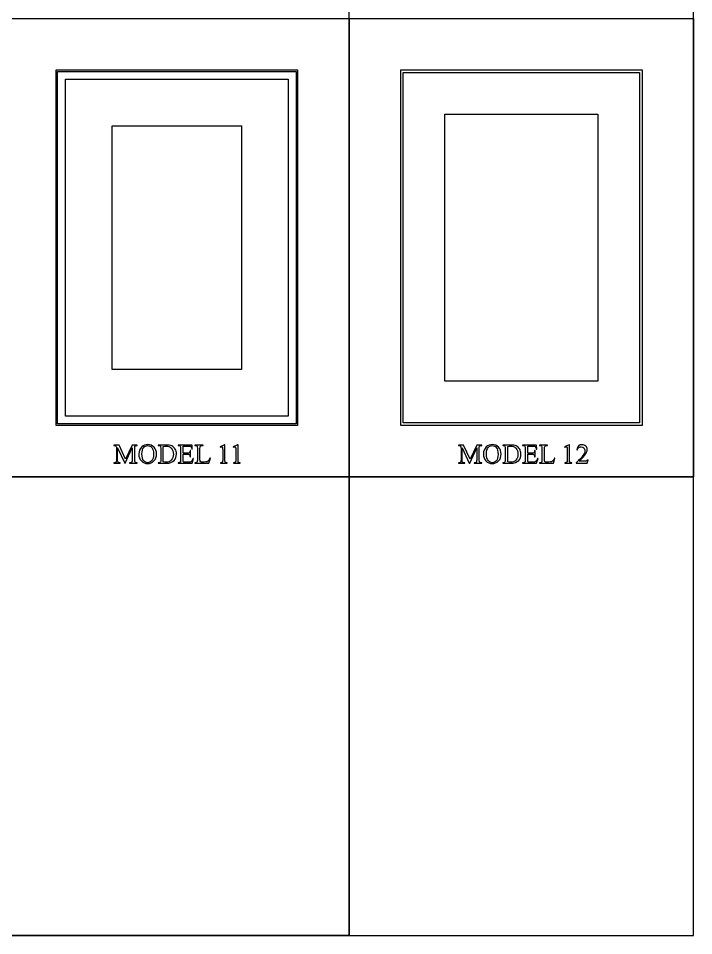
# Model space of a CAD drawing. Header units: millimetres. Extents: x 2553 to 3943, y 1218 to 3318.
# Drawn here: x 3262 to 3943, y 1218 to 2143 of the extents above; entities that cross this region are included whole.
import ezdxf

# ---------------------------------------------------------------- set-up
doc = ezdxf.new("R2010")
doc.units = ezdxf.units.MM
doc.layers.add('Katman 1', color=7, linetype='Continuous')

msp = doc.modelspace()

# ---------------------------------------------------------------- linework, layer by layer
for p, q in [((3595.93, 1218.25), (3595.93, 3068.25)), ((2553.43, 1680.75), (3943.43, 1680.75))]:
    msp.add_line(p, q)
msp.add_lwpolyline([(3943.43, 3068.25, 0.414214), (3693.43, 3318.25), (2803.43, 3318.25, 0.414214), (2553.43, 3068.25), (2553.43, 1218.25), (3943.43, 1218.25)], format="xyb", close=True)
for points in [[(3248.43, 2143.25), (3595.93, 2143.25), (3595.93, 1680.75), (3248.43, 1680.75)], [(3595.93, 2143.25), (3943.43, 2143.25), (3943.43, 1680.75), (3595.93, 1680.75)], [(3647.93, 2091.25), (3891.43, 2091.25), (3891.43, 1732.75), (3647.93, 1732.75)], [(3309.93, 2081.75), (3534.43, 2081.75), (3534.43, 1742.25), (3309.93, 1742.25)], [(3650.43, 2088.75), (3888.93, 2088.75), (3888.93, 1735.25), (3650.43, 1735.25)], [(3692.43, 2046.75), (3846.93, 2046.75), (3846.93, 1777.25), (3692.43, 1777.25)], [(3248.43, 1680.75), (3595.93, 1680.75), (3595.93, 1218.25), (3248.43, 1218.25)]]:
    msp.add_lwpolyline(points, close=True)
at = {"color": 1}
msp.add_lwpolyline([(3300.43, 2091.25), (3543.93, 2091.25), (3543.93, 1732.75), (3300.43, 1732.75)], close=True, dxfattribs=at)
at = {"color": 6}
for points in [[(3301.93, 2089.75), (3542.43, 2089.75), (3542.43, 1734.25), (3301.93, 1734.25)], [(3356.93, 2034.75), (3487.43, 2034.75), (3487.43, 1789.25), (3356.93, 1789.25)]]:
    msp.add_lwpolyline(points, close=True, dxfattribs=at)
at = {"layer": 'Katman 1', "color": 250}
for points, knots in [([(3369.58, 1694.65), (3369.58, 1694.65), (3362.5, 1710.08), (3362.5, 1710.08), (3362.5, 1710.08), (3362.5, 1697.83), (3362.5, 1697.83), (3362.5, 1696.7), (3362.62, 1695.99), (3362.86, 1695.71), (3363.2, 1695.33), (3363.74, 1695.14), (3364.47, 1695.14), (3364.47, 1695.14), (3365.12, 1695.14), (3365.12, 1695.14), (3365.12, 1695.14), (3365.12, 1694.65), (3365.12, 1694.65), (3365.12, 1694.65), (3358.68, 1694.65), (3358.68, 1694.65), (3358.68, 1694.65), (3358.68, 1695.14), (3358.68, 1695.14), (3358.68, 1695.14), (3359.34, 1695.14), (3359.34, 1695.14), (3360.12, 1695.14), (3360.67, 1695.38), (3361.01, 1695.85), (3361.2, 1696.14), (3361.31, 1696.8), (3361.31, 1697.83), (3361.31, 1697.83), (3361.31, 1709.81), (3361.31, 1709.81), (3361.31, 1710.62), (3361.21, 1711.21), (3361.03, 1711.57), (3360.9, 1711.83), (3360.67, 1712.05), (3360.33, 1712.23), (3359.98, 1712.41), (3359.43, 1712.49), (3358.68, 1712.49), (3358.68, 1712.49), (3358.68, 1712.99), (3358.68, 1712.99), (3358.68, 1712.99), (3363.93, 1712.99), (3363.93, 1712.99), (3363.93, 1712.99), (3370.55, 1698.65), (3370.55, 1698.65), (3370.55, 1698.65), (3377.1, 1712.99), (3377.1, 1712.99), (3377.1, 1712.99), (3382.31, 1712.99), (3382.31, 1712.99), (3382.31, 1712.99), (3382.31, 1712.49), (3382.31, 1712.49), (3382.31, 1712.49), (3381.67, 1712.49), (3381.67, 1712.49), (3380.87, 1712.49), (3380.31, 1712.26), (3379.98, 1711.79), (3379.78, 1711.5), (3379.68, 1710.84), (3379.68, 1709.81), (3379.68, 1709.81), (3379.68, 1697.83), (3379.68, 1697.83), (3379.68, 1696.7), (3379.81, 1695.99), (3380.06, 1695.71), (3380.4, 1695.33), (3380.93, 1695.14), (3381.67, 1695.14), (3381.67, 1695.14), (3382.31, 1695.14), (3382.31, 1695.14), (3382.31, 1695.14), (3382.31, 1694.65), (3382.31, 1694.65), (3382.31, 1694.65), (3374.45, 1694.65), (3374.45, 1694.65), (3374.45, 1694.65), (3374.45, 1695.14), (3374.45, 1695.14), (3374.45, 1695.14), (3375.11, 1695.14), (3375.11, 1695.14), (3375.9, 1695.14), (3376.46, 1695.38), (3376.78, 1695.85), (3376.98, 1696.14), (3377.08, 1696.8), (3377.08, 1697.83), (3377.08, 1697.83), (3377.08, 1710.08), (3377.08, 1710.08), (3377.08, 1710.08), (3370.02, 1694.65), (3370.02, 1694.65), (3370.02, 1694.65), (3369.58, 1694.65), (3369.58, 1694.65)], [0, 0, 0, 0, 0.027027, 0.027027, 0.027027, 0.054054, 0.054054, 0.054054, 0.081081, 0.081081, 0.081081, 0.108108, 0.108108, 0.108108, 0.135135, 0.135135, 0.135135, 0.162162, 0.162162, 0.162162, 0.189189, 0.189189, 0.189189, 0.216216, 0.216216, 0.216216, 0.243243, 0.243243, 0.243243, 0.27027, 0.27027, 0.27027, 0.297297, 0.297297, 0.297297, 0.324324, 0.324324, 0.324324, 0.351351, 0.351351, 0.351351, 0.378378, 0.378378, 0.378378, 0.405405, 0.405405, 0.405405, 0.432432, 0.432432, 0.432432, 0.459459, 0.459459, 0.459459, 0.486486, 0.486486, 0.486486, 0.513514, 0.513514, 0.513514, 0.540541, 0.540541, 0.540541, 0.567568, 0.567568, 0.567568, 0.594595, 0.594595, 0.594595, 0.621622, 0.621622, 0.621622, 0.648649, 0.648649, 0.648649, 0.675676, 0.675676, 0.675676, 0.702703, 0.702703, 0.702703, 0.72973, 0.72973, 0.72973, 0.756757, 0.756757, 0.756757, 0.783784, 0.783784, 0.783784, 0.810811, 0.810811, 0.810811, 0.837838, 0.837838, 0.837838, 0.864865, 0.864865, 0.864865, 0.891892, 0.891892, 0.891892, 0.918919, 0.918919, 0.918919, 0.945946, 0.945946, 0.945946, 0.972973, 0.972973, 0.972973, 1, 1, 1, 1]), ([(3392.98, 1713.41), (3395.35, 1713.41), (3397.41, 1712.5), (3399.15, 1710.7), (3400.89, 1708.89), (3401.77, 1706.63), (3401.77, 1703.93), (3401.77, 1701.14), (3400.89, 1698.83), (3399.13, 1696.99), (3397.38, 1695.15), (3395.25, 1694.23), (3392.76, 1694.23), (3390.24, 1694.23), (3388.12, 1695.13), (3386.41, 1696.92), (3384.69, 1698.72), (3383.84, 1701.04), (3383.84, 1703.89), (3383.84, 1706.8), (3384.83, 1709.17), (3386.8, 1711.01), (3388.53, 1712.61), (3390.58, 1713.41), (3392.98, 1713.41)], [0, 0, 0, 0, 0.125, 0.125, 0.125, 0.25, 0.25, 0.25, 0.375, 0.375, 0.375, 0.5, 0.5, 0.5, 0.625, 0.625, 0.625, 0.75, 0.75, 0.75, 0.875, 0.875, 0.875, 1, 1, 1, 1]), ([(3392.72, 1712.44), (3391.08, 1712.44), (3389.77, 1711.83), (3388.78, 1710.61), (3387.55, 1709.1), (3386.93, 1706.88), (3386.93, 1703.95), (3386.93, 1700.96), (3387.57, 1698.65), (3388.85, 1697.04), (3389.83, 1695.81), (3391.12, 1695.2), (3392.73, 1695.2), (3394.45, 1695.2), (3395.87, 1695.87), (3396.99, 1697.21), (3398.11, 1698.56), (3398.67, 1700.68), (3398.67, 1703.57), (3398.67, 1706.71), (3398.05, 1709.06), (3396.82, 1710.6), (3395.83, 1711.83), (3394.47, 1712.44), (3392.72, 1712.44)], [0, 0, 0, 0, 0.125, 0.125, 0.125, 0.25, 0.25, 0.25, 0.375, 0.375, 0.375, 0.5, 0.5, 0.5, 0.625, 0.625, 0.625, 0.75, 0.75, 0.75, 0.875, 0.875, 0.875, 1, 1, 1, 1]), ([(3403.32, 1694.65), (3403.32, 1694.65), (3403.32, 1695.14), (3403.32, 1695.14), (3403.32, 1695.14), (3404.01, 1695.14), (3404.01, 1695.14), (3404.78, 1695.14), (3405.33, 1695.39), (3405.65, 1695.89), (3405.85, 1696.18), (3405.95, 1696.85), (3405.95, 1697.88), (3405.95, 1697.88), (3405.95, 1709.75), (3405.95, 1709.75), (3405.95, 1710.9), (3405.82, 1711.61), (3405.57, 1711.9), (3405.22, 1712.3), (3404.7, 1712.49), (3404.01, 1712.49), (3404.01, 1712.49), (3403.32, 1712.49), (3403.32, 1712.49), (3403.32, 1712.49), (3403.32, 1712.99), (3403.32, 1712.99), (3403.32, 1712.99), (3410.78, 1712.99), (3410.78, 1712.99), (3413.52, 1712.99), (3415.6, 1712.68), (3417.03, 1712.06), (3418.46, 1711.44), (3419.6, 1710.4), (3420.47, 1708.95), (3421.34, 1707.49), (3421.78, 1705.82), (3421.78, 1703.92), (3421.78, 1701.36), (3421, 1699.23), (3419.45, 1697.51), (3417.71, 1695.6), (3415.07, 1694.65), (3411.51, 1694.65), (3411.51, 1694.65), (3403.32, 1694.65), (3403.32, 1694.65)], [0, 0, 0, 0, 0.0625, 0.0625, 0.0625, 0.125, 0.125, 0.125, 0.1875, 0.1875, 0.1875, 0.25, 0.25, 0.25, 0.3125, 0.3125, 0.3125, 0.375, 0.375, 0.375, 0.4375, 0.4375, 0.4375, 0.5, 0.5, 0.5, 0.5625, 0.5625, 0.5625, 0.625, 0.625, 0.625, 0.6875, 0.6875, 0.6875, 0.75, 0.75, 0.75, 0.8125, 0.8125, 0.8125, 0.875, 0.875, 0.875, 0.9375, 0.9375, 0.9375, 1, 1, 1, 1]), ([(3408.55, 1695.99), (3409.69, 1695.74), (3410.65, 1695.61), (3411.42, 1695.61), (3413.51, 1695.61), (3415.24, 1696.35), (3416.62, 1697.82), (3417.99, 1699.29), (3418.68, 1701.28), (3418.68, 1703.79), (3418.68, 1706.32), (3417.99, 1708.32), (3416.62, 1709.78), (3415.24, 1711.24), (3413.47, 1711.97), (3411.31, 1711.97), (3410.51, 1711.97), (3409.58, 1711.84), (3408.55, 1711.58), (3408.55, 1711.58), (3408.55, 1695.99), (3408.55, 1695.99)], [0, 0, 0, 0, 0.142857, 0.142857, 0.142857, 0.285714, 0.285714, 0.285714, 0.428571, 0.428571, 0.428571, 0.571429, 0.571429, 0.571429, 0.714286, 0.714286, 0.714286, 0.857143, 0.857143, 0.857143, 1, 1, 1, 1]), ([(3428.62, 1712), (3428.62, 1712), (3428.62, 1704.75), (3428.62, 1704.75), (3428.62, 1704.75), (3432.66, 1704.75), (3432.66, 1704.75), (3433.7, 1704.75), (3434.4, 1704.9), (3434.75, 1705.22), (3435.22, 1705.63), (3435.48, 1706.36), (3435.53, 1707.4), (3435.53, 1707.4), (3436.03, 1707.4), (3436.03, 1707.4), (3436.03, 1707.4), (3436.03, 1701.01), (3436.03, 1701.01), (3436.03, 1701.01), (3435.53, 1701.01), (3435.53, 1701.01), (3435.41, 1701.9), (3435.28, 1702.48), (3435.16, 1702.73), (3434.99, 1703.05), (3434.73, 1703.3), (3434.36, 1703.48), (3433.99, 1703.66), (3433.42, 1703.75), (3432.66, 1703.75), (3432.66, 1703.75), (3428.62, 1703.75), (3428.62, 1703.75), (3428.62, 1703.75), (3428.62, 1697.7), (3428.62, 1697.7), (3428.62, 1696.89), (3428.65, 1696.39), (3428.72, 1696.22), (3428.8, 1696.04), (3428.92, 1695.9), (3429.1, 1695.8), (3429.28, 1695.69), (3429.63, 1695.64), (3430.13, 1695.64), (3430.13, 1695.64), (3433.23, 1695.64), (3433.23, 1695.64), (3434.27, 1695.64), (3435.02, 1695.72), (3435.49, 1695.86), (3435.95, 1696), (3436.4, 1696.29), (3436.83, 1696.71), (3437.39, 1697.27), (3437.96, 1698.11), (3438.55, 1699.24), (3438.55, 1699.24), (3439.1, 1699.24), (3439.1, 1699.24), (3439.1, 1699.24), (3437.52, 1694.65), (3437.52, 1694.65), (3437.52, 1694.65), (3423.39, 1694.65), (3423.39, 1694.65), (3423.39, 1694.65), (3423.39, 1695.14), (3423.39, 1695.14), (3423.39, 1695.14), (3424.04, 1695.14), (3424.04, 1695.14), (3424.47, 1695.14), (3424.88, 1695.25), (3425.27, 1695.46), (3425.56, 1695.6), (3425.76, 1695.82), (3425.86, 1696.11), (3425.96, 1696.4), (3426.01, 1696.99), (3426.01, 1697.88), (3426.01, 1697.88), (3426.01, 1709.81), (3426.01, 1709.81), (3426.01, 1710.97), (3425.9, 1711.69), (3425.66, 1711.95), (3425.34, 1712.31), (3424.8, 1712.49), (3424.04, 1712.49), (3424.04, 1712.49), (3423.39, 1712.49), (3423.39, 1712.49), (3423.39, 1712.49), (3423.39, 1712.99), (3423.39, 1712.99), (3423.39, 1712.99), (3437.53, 1712.99), (3437.53, 1712.99), (3437.53, 1712.99), (3437.72, 1708.95), (3437.72, 1708.95), (3437.72, 1708.95), (3437.19, 1708.95), (3437.19, 1708.95), (3437.01, 1709.93), (3436.8, 1710.59), (3436.57, 1710.96), (3436.34, 1711.32), (3435.99, 1711.6), (3435.55, 1711.79), (3435.19, 1711.93), (3434.55, 1712), (3433.64, 1712), (3433.64, 1712), (3428.62, 1712), (3428.62, 1712)], [0, 0, 0, 0, 0.025641, 0.025641, 0.025641, 0.051282, 0.051282, 0.051282, 0.076923, 0.076923, 0.076923, 0.102564, 0.102564, 0.102564, 0.128205, 0.128205, 0.128205, 0.153846, 0.153846, 0.153846, 0.179487, 0.179487, 0.179487, 0.205128, 0.205128, 0.205128, 0.230769, 0.230769, 0.230769, 0.25641, 0.25641, 0.25641, 0.282051, 0.282051, 0.282051, 0.307692, 0.307692, 0.307692, 0.333333, 0.333333, 0.333333, 0.358974, 0.358974, 0.358974, 0.384615, 0.384615, 0.384615, 0.410256, 0.410256, 0.410256, 0.435897, 0.435897, 0.435897, 0.461538, 0.461538, 0.461538, 0.487179, 0.487179, 0.487179, 0.512821, 0.512821, 0.512821, 0.538462, 0.538462, 0.538462, 0.564103, 0.564103, 0.564103, 0.589744, 0.589744, 0.589744, 0.615385, 0.615385, 0.615385, 0.641026, 0.641026, 0.641026, 0.666667, 0.666667, 0.666667, 0.692308, 0.692308, 0.692308, 0.717949, 0.717949, 0.717949, 0.74359, 0.74359, 0.74359, 0.769231, 0.769231, 0.769231, 0.794872, 0.794872, 0.794872, 0.820513, 0.820513, 0.820513, 0.846154, 0.846154, 0.846154, 0.871795, 0.871795, 0.871795, 0.897436, 0.897436, 0.897436, 0.923077, 0.923077, 0.923077, 0.948718, 0.948718, 0.948718, 0.974359, 0.974359, 0.974359, 1, 1, 1, 1]), ([(3455.62, 1699.71), (3455.62, 1699.71), (3456.06, 1699.61), (3456.06, 1699.61), (3456.06, 1699.61), (3454.48, 1694.65), (3454.48, 1694.65), (3454.48, 1694.65), (3440.29, 1694.65), (3440.29, 1694.65), (3440.29, 1694.65), (3440.29, 1695.14), (3440.29, 1695.14), (3440.29, 1695.14), (3440.98, 1695.14), (3440.98, 1695.14), (3441.75, 1695.14), (3442.3, 1695.39), (3442.64, 1695.9), (3442.82, 1696.18), (3442.92, 1696.85), (3442.92, 1697.88), (3442.92, 1697.88), (3442.92, 1709.75), (3442.92, 1709.75), (3442.92, 1710.9), (3442.79, 1711.61), (3442.54, 1711.9), (3442.19, 1712.3), (3441.67, 1712.49), (3440.98, 1712.49), (3440.98, 1712.49), (3440.29, 1712.49), (3440.29, 1712.49), (3440.29, 1712.49), (3440.29, 1712.99), (3440.29, 1712.99), (3440.29, 1712.99), (3448.59, 1712.99), (3448.59, 1712.99), (3448.59, 1712.99), (3448.59, 1712.49), (3448.59, 1712.49), (3447.62, 1712.5), (3446.93, 1712.42), (3446.54, 1712.23), (3446.15, 1712.04), (3445.88, 1711.8), (3445.73, 1711.52), (3445.59, 1711.24), (3445.52, 1710.55), (3445.52, 1709.48), (3445.52, 1709.48), (3445.52, 1697.91), (3445.52, 1697.91), (3445.52, 1697.16), (3445.59, 1696.65), (3445.73, 1696.37), (3445.84, 1696.17), (3446.01, 1696.03), (3446.24, 1695.94), (3446.46, 1695.85), (3447.16, 1695.81), (3448.35, 1695.81), (3448.35, 1695.81), (3449.69, 1695.81), (3449.69, 1695.81), (3451.1, 1695.81), (3452.09, 1695.91), (3452.65, 1696.12), (3453.22, 1696.32), (3453.74, 1696.69), (3454.21, 1697.22), (3454.68, 1697.74), (3455.15, 1698.58), (3455.62, 1699.71)], [0, 0, 0, 0, 0.04, 0.04, 0.04, 0.08, 0.08, 0.08, 0.12, 0.12, 0.12, 0.16, 0.16, 0.16, 0.2, 0.2, 0.2, 0.24, 0.24, 0.24, 0.28, 0.28, 0.28, 0.32, 0.32, 0.32, 0.36, 0.36, 0.36, 0.4, 0.4, 0.4, 0.44, 0.44, 0.44, 0.48, 0.48, 0.48, 0.52, 0.52, 0.52, 0.56, 0.56, 0.56, 0.6, 0.6, 0.6, 0.64, 0.64, 0.64, 0.68, 0.68, 0.68, 0.72, 0.72, 0.72, 0.76, 0.76, 0.76, 0.8, 0.8, 0.8, 0.84, 0.84, 0.84, 0.88, 0.88, 0.88, 0.92, 0.92, 0.92, 0.96, 0.96, 0.96, 1, 1, 1, 1]), ([(3465.74, 1711.19), (3465.74, 1711.19), (3470.21, 1713.35), (3470.21, 1713.35), (3470.21, 1713.35), (3470.66, 1713.35), (3470.66, 1713.35), (3470.66, 1713.35), (3470.66, 1697.88), (3470.66, 1697.88), (3470.66, 1696.86), (3470.7, 1696.21), (3470.79, 1695.96), (3470.88, 1695.71), (3471.05, 1695.51), (3471.33, 1695.37), (3471.6, 1695.24), (3472.15, 1695.16), (3472.99, 1695.14), (3472.99, 1695.14), (3472.99, 1694.65), (3472.99, 1694.65), (3472.99, 1694.65), (3466.07, 1694.65), (3466.07, 1694.65), (3466.07, 1694.65), (3466.07, 1695.14), (3466.07, 1695.14), (3466.94, 1695.16), (3467.49, 1695.24), (3467.74, 1695.37), (3468, 1695.5), (3468.17, 1695.67), (3468.27, 1695.9), (3468.37, 1696.12), (3468.42, 1696.78), (3468.42, 1697.88), (3468.42, 1697.88), (3468.42, 1707.79), (3468.42, 1707.79), (3468.42, 1709.12), (3468.37, 1709.98), (3468.29, 1710.36), (3468.22, 1710.65), (3468.11, 1710.86), (3467.94, 1711), (3467.77, 1711.13), (3467.57, 1711.2), (3467.34, 1711.2), (3467, 1711.2), (3466.53, 1711.06), (3465.94, 1710.78), (3465.94, 1710.78), (3465.74, 1711.19), (3465.74, 1711.19)], [0, 0, 0, 0, 0.055556, 0.055556, 0.055556, 0.111111, 0.111111, 0.111111, 0.166667, 0.166667, 0.166667, 0.222222, 0.222222, 0.222222, 0.277778, 0.277778, 0.277778, 0.333333, 0.333333, 0.333333, 0.388889, 0.388889, 0.388889, 0.444444, 0.444444, 0.444444, 0.5, 0.5, 0.5, 0.555556, 0.555556, 0.555556, 0.611111, 0.611111, 0.611111, 0.666667, 0.666667, 0.666667, 0.722222, 0.722222, 0.722222, 0.777778, 0.777778, 0.777778, 0.833333, 0.833333, 0.833333, 0.888889, 0.888889, 0.888889, 0.944444, 0.944444, 0.944444, 1, 1, 1, 1]), ([(3478.94, 1711.19), (3478.94, 1711.19), (3483.42, 1713.35), (3483.42, 1713.35), (3483.42, 1713.35), (3483.87, 1713.35), (3483.87, 1713.35), (3483.87, 1713.35), (3483.87, 1697.88), (3483.87, 1697.88), (3483.87, 1696.86), (3483.91, 1696.21), (3484, 1695.96), (3484.08, 1695.71), (3484.26, 1695.51), (3484.53, 1695.37), (3484.8, 1695.24), (3485.36, 1695.16), (3486.19, 1695.14), (3486.19, 1695.14), (3486.19, 1694.65), (3486.19, 1694.65), (3486.19, 1694.65), (3479.27, 1694.65), (3479.27, 1694.65), (3479.27, 1694.65), (3479.27, 1695.14), (3479.27, 1695.14), (3480.14, 1695.16), (3480.7, 1695.24), (3480.95, 1695.37), (3481.2, 1695.5), (3481.38, 1695.67), (3481.48, 1695.9), (3481.57, 1696.12), (3481.62, 1696.78), (3481.62, 1697.88), (3481.62, 1697.88), (3481.62, 1707.79), (3481.62, 1707.79), (3481.62, 1709.12), (3481.58, 1709.98), (3481.49, 1710.36), (3481.43, 1710.65), (3481.31, 1710.86), (3481.15, 1711), (3480.97, 1711.13), (3480.78, 1711.2), (3480.54, 1711.2), (3480.2, 1711.2), (3479.74, 1711.06), (3479.14, 1710.78), (3479.14, 1710.78), (3478.94, 1711.19), (3478.94, 1711.19)], [0, 0, 0, 0, 0.055556, 0.055556, 0.055556, 0.111111, 0.111111, 0.111111, 0.166667, 0.166667, 0.166667, 0.222222, 0.222222, 0.222222, 0.277778, 0.277778, 0.277778, 0.333333, 0.333333, 0.333333, 0.388889, 0.388889, 0.388889, 0.444444, 0.444444, 0.444444, 0.5, 0.5, 0.5, 0.555556, 0.555556, 0.555556, 0.611111, 0.611111, 0.611111, 0.666667, 0.666667, 0.666667, 0.722222, 0.722222, 0.722222, 0.777778, 0.777778, 0.777778, 0.833333, 0.833333, 0.833333, 0.888889, 0.888889, 0.888889, 0.944444, 0.944444, 0.944444, 1, 1, 1, 1]), ([(3717.08, 1694.65), (3717.08, 1694.65), (3710, 1710.08), (3710, 1710.08), (3710, 1710.08), (3710, 1697.83), (3710, 1697.83), (3710, 1696.7), (3710.12, 1695.99), (3710.36, 1695.71), (3710.7, 1695.33), (3711.24, 1695.14), (3711.97, 1695.14), (3711.97, 1695.14), (3712.62, 1695.14), (3712.62, 1695.14), (3712.62, 1695.14), (3712.62, 1694.65), (3712.62, 1694.65), (3712.62, 1694.65), (3706.18, 1694.65), (3706.18, 1694.65), (3706.18, 1694.65), (3706.18, 1695.14), (3706.18, 1695.14), (3706.18, 1695.14), (3706.84, 1695.14), (3706.84, 1695.14), (3707.62, 1695.14), (3708.17, 1695.38), (3708.51, 1695.85), (3708.7, 1696.14), (3708.81, 1696.8), (3708.81, 1697.83), (3708.81, 1697.83), (3708.81, 1709.81), (3708.81, 1709.81), (3708.81, 1710.62), (3708.71, 1711.21), (3708.53, 1711.57), (3708.4, 1711.83), (3708.17, 1712.05), (3707.83, 1712.23), (3707.48, 1712.41), (3706.93, 1712.49), (3706.18, 1712.49), (3706.18, 1712.49), (3706.18, 1712.99), (3706.18, 1712.99), (3706.18, 1712.99), (3711.43, 1712.99), (3711.43, 1712.99), (3711.43, 1712.99), (3718.05, 1698.65), (3718.05, 1698.65), (3718.05, 1698.65), (3724.6, 1712.99), (3724.6, 1712.99), (3724.6, 1712.99), (3729.81, 1712.99), (3729.81, 1712.99), (3729.81, 1712.99), (3729.81, 1712.49), (3729.81, 1712.49), (3729.81, 1712.49), (3729.17, 1712.49), (3729.17, 1712.49), (3728.37, 1712.49), (3727.81, 1712.26), (3727.48, 1711.79), (3727.28, 1711.5), (3727.18, 1710.84), (3727.18, 1709.81), (3727.18, 1709.81), (3727.18, 1697.83), (3727.18, 1697.83), (3727.18, 1696.7), (3727.31, 1695.99), (3727.56, 1695.71), (3727.9, 1695.33), (3728.43, 1695.14), (3729.17, 1695.14), (3729.17, 1695.14), (3729.81, 1695.14), (3729.81, 1695.14), (3729.81, 1695.14), (3729.81, 1694.65), (3729.81, 1694.65), (3729.81, 1694.65), (3721.95, 1694.65), (3721.95, 1694.65), (3721.95, 1694.65), (3721.95, 1695.14), (3721.95, 1695.14), (3721.95, 1695.14), (3722.61, 1695.14), (3722.61, 1695.14), (3723.4, 1695.14), (3723.96, 1695.38), (3724.28, 1695.85), (3724.48, 1696.14), (3724.58, 1696.8), (3724.58, 1697.83), (3724.58, 1697.83), (3724.58, 1710.08), (3724.58, 1710.08), (3724.58, 1710.08), (3717.52, 1694.65), (3717.52, 1694.65), (3717.52, 1694.65), (3717.08, 1694.65), (3717.08, 1694.65)], [0, 0, 0, 0, 0.027027, 0.027027, 0.027027, 0.054054, 0.054054, 0.054054, 0.081081, 0.081081, 0.081081, 0.108108, 0.108108, 0.108108, 0.135135, 0.135135, 0.135135, 0.162162, 0.162162, 0.162162, 0.189189, 0.189189, 0.189189, 0.216216, 0.216216, 0.216216, 0.243243, 0.243243, 0.243243, 0.27027, 0.27027, 0.27027, 0.297297, 0.297297, 0.297297, 0.324324, 0.324324, 0.324324, 0.351351, 0.351351, 0.351351, 0.378378, 0.378378, 0.378378, 0.405405, 0.405405, 0.405405, 0.432432, 0.432432, 0.432432, 0.459459, 0.459459, 0.459459, 0.486486, 0.486486, 0.486486, 0.513514, 0.513514, 0.513514, 0.540541, 0.540541, 0.540541, 0.567568, 0.567568, 0.567568, 0.594595, 0.594595, 0.594595, 0.621622, 0.621622, 0.621622, 0.648649, 0.648649, 0.648649, 0.675676, 0.675676, 0.675676, 0.702703, 0.702703, 0.702703, 0.72973, 0.72973, 0.72973, 0.756757, 0.756757, 0.756757, 0.783784, 0.783784, 0.783784, 0.810811, 0.810811, 0.810811, 0.837838, 0.837838, 0.837838, 0.864865, 0.864865, 0.864865, 0.891892, 0.891892, 0.891892, 0.918919, 0.918919, 0.918919, 0.945946, 0.945946, 0.945946, 0.972973, 0.972973, 0.972973, 1, 1, 1, 1]), ([(3740.48, 1713.41), (3742.85, 1713.41), (3744.91, 1712.5), (3746.65, 1710.7), (3748.39, 1708.89), (3749.27, 1706.63), (3749.27, 1703.93), (3749.27, 1701.14), (3748.39, 1698.83), (3746.63, 1696.99), (3744.88, 1695.15), (3742.75, 1694.23), (3740.26, 1694.23), (3737.74, 1694.23), (3735.62, 1695.13), (3733.91, 1696.92), (3732.19, 1698.72), (3731.34, 1701.04), (3731.34, 1703.89), (3731.34, 1706.8), (3732.33, 1709.17), (3734.3, 1711.01), (3736.03, 1712.61), (3738.08, 1713.41), (3740.48, 1713.41)], [0, 0, 0, 0, 0.125, 0.125, 0.125, 0.25, 0.25, 0.25, 0.375, 0.375, 0.375, 0.5, 0.5, 0.5, 0.625, 0.625, 0.625, 0.75, 0.75, 0.75, 0.875, 0.875, 0.875, 1, 1, 1, 1]), ([(3740.22, 1712.44), (3738.58, 1712.44), (3737.27, 1711.83), (3736.28, 1710.61), (3735.05, 1709.1), (3734.43, 1706.88), (3734.43, 1703.95), (3734.43, 1700.96), (3735.07, 1698.65), (3736.35, 1697.04), (3737.33, 1695.81), (3738.62, 1695.2), (3740.23, 1695.2), (3741.95, 1695.2), (3743.37, 1695.87), (3744.49, 1697.21), (3745.61, 1698.56), (3746.17, 1700.68), (3746.17, 1703.57), (3746.17, 1706.71), (3745.55, 1709.06), (3744.32, 1710.6), (3743.33, 1711.83), (3741.97, 1712.44), (3740.22, 1712.44)], [0, 0, 0, 0, 0.125, 0.125, 0.125, 0.25, 0.25, 0.25, 0.375, 0.375, 0.375, 0.5, 0.5, 0.5, 0.625, 0.625, 0.625, 0.75, 0.75, 0.75, 0.875, 0.875, 0.875, 1, 1, 1, 1]), ([(3750.82, 1694.65), (3750.82, 1694.65), (3750.82, 1695.14), (3750.82, 1695.14), (3750.82, 1695.14), (3751.51, 1695.14), (3751.51, 1695.14), (3752.28, 1695.14), (3752.83, 1695.39), (3753.15, 1695.89), (3753.35, 1696.18), (3753.45, 1696.85), (3753.45, 1697.88), (3753.45, 1697.88), (3753.45, 1709.75), (3753.45, 1709.75), (3753.45, 1710.9), (3753.32, 1711.61), (3753.07, 1711.9), (3752.72, 1712.3), (3752.2, 1712.49), (3751.51, 1712.49), (3751.51, 1712.49), (3750.82, 1712.49), (3750.82, 1712.49), (3750.82, 1712.49), (3750.82, 1712.99), (3750.82, 1712.99), (3750.82, 1712.99), (3758.28, 1712.99), (3758.28, 1712.99), (3761.02, 1712.99), (3763.1, 1712.68), (3764.53, 1712.06), (3765.96, 1711.44), (3767.1, 1710.4), (3767.97, 1708.95), (3768.84, 1707.49), (3769.28, 1705.82), (3769.28, 1703.92), (3769.28, 1701.36), (3768.5, 1699.23), (3766.95, 1697.51), (3765.21, 1695.6), (3762.57, 1694.65), (3759.01, 1694.65), (3759.01, 1694.65), (3750.82, 1694.65), (3750.82, 1694.65)], [0, 0, 0, 0, 0.0625, 0.0625, 0.0625, 0.125, 0.125, 0.125, 0.1875, 0.1875, 0.1875, 0.25, 0.25, 0.25, 0.3125, 0.3125, 0.3125, 0.375, 0.375, 0.375, 0.4375, 0.4375, 0.4375, 0.5, 0.5, 0.5, 0.5625, 0.5625, 0.5625, 0.625, 0.625, 0.625, 0.6875, 0.6875, 0.6875, 0.75, 0.75, 0.75, 0.8125, 0.8125, 0.8125, 0.875, 0.875, 0.875, 0.9375, 0.9375, 0.9375, 1, 1, 1, 1]), ([(3756.05, 1695.99), (3757.19, 1695.74), (3758.15, 1695.61), (3758.92, 1695.61), (3761.01, 1695.61), (3762.74, 1696.35), (3764.12, 1697.82), (3765.49, 1699.29), (3766.18, 1701.28), (3766.18, 1703.79), (3766.18, 1706.32), (3765.49, 1708.32), (3764.12, 1709.78), (3762.74, 1711.24), (3760.97, 1711.97), (3758.81, 1711.97), (3758.01, 1711.97), (3757.08, 1711.84), (3756.05, 1711.58), (3756.05, 1711.58), (3756.05, 1695.99), (3756.05, 1695.99)], [0, 0, 0, 0, 0.142857, 0.142857, 0.142857, 0.285714, 0.285714, 0.285714, 0.428571, 0.428571, 0.428571, 0.571429, 0.571429, 0.571429, 0.714286, 0.714286, 0.714286, 0.857143, 0.857143, 0.857143, 1, 1, 1, 1]), ([(3776.12, 1712), (3776.12, 1712), (3776.12, 1704.75), (3776.12, 1704.75), (3776.12, 1704.75), (3780.16, 1704.75), (3780.16, 1704.75), (3781.2, 1704.75), (3781.9, 1704.9), (3782.25, 1705.22), (3782.72, 1705.63), (3782.98, 1706.36), (3783.03, 1707.4), (3783.03, 1707.4), (3783.53, 1707.4), (3783.53, 1707.4), (3783.53, 1707.4), (3783.53, 1701.01), (3783.53, 1701.01), (3783.53, 1701.01), (3783.03, 1701.01), (3783.03, 1701.01), (3782.91, 1701.9), (3782.78, 1702.48), (3782.66, 1702.73), (3782.49, 1703.05), (3782.23, 1703.3), (3781.86, 1703.48), (3781.49, 1703.66), (3780.92, 1703.75), (3780.16, 1703.75), (3780.16, 1703.75), (3776.12, 1703.75), (3776.12, 1703.75), (3776.12, 1703.75), (3776.12, 1697.7), (3776.12, 1697.7), (3776.12, 1696.89), (3776.15, 1696.39), (3776.22, 1696.22), (3776.3, 1696.04), (3776.42, 1695.9), (3776.6, 1695.8), (3776.78, 1695.69), (3777.13, 1695.64), (3777.63, 1695.64), (3777.63, 1695.64), (3780.73, 1695.64), (3780.73, 1695.64), (3781.77, 1695.64), (3782.52, 1695.72), (3782.99, 1695.86), (3783.45, 1696), (3783.9, 1696.29), (3784.33, 1696.71), (3784.89, 1697.27), (3785.46, 1698.11), (3786.05, 1699.24), (3786.05, 1699.24), (3786.6, 1699.24), (3786.6, 1699.24), (3786.6, 1699.24), (3785.02, 1694.65), (3785.02, 1694.65), (3785.02, 1694.65), (3770.89, 1694.65), (3770.89, 1694.65), (3770.89, 1694.65), (3770.89, 1695.14), (3770.89, 1695.14), (3770.89, 1695.14), (3771.54, 1695.14), (3771.54, 1695.14), (3771.97, 1695.14), (3772.38, 1695.25), (3772.77, 1695.46), (3773.06, 1695.6), (3773.26, 1695.82), (3773.36, 1696.11), (3773.46, 1696.4), (3773.51, 1696.99), (3773.51, 1697.88), (3773.51, 1697.88), (3773.51, 1709.81), (3773.51, 1709.81), (3773.51, 1710.97), (3773.4, 1711.69), (3773.16, 1711.95), (3772.84, 1712.31), (3772.3, 1712.49), (3771.54, 1712.49), (3771.54, 1712.49), (3770.89, 1712.49), (3770.89, 1712.49), (3770.89, 1712.49), (3770.89, 1712.99), (3770.89, 1712.99), (3770.89, 1712.99), (3785.03, 1712.99), (3785.03, 1712.99), (3785.03, 1712.99), (3785.22, 1708.95), (3785.22, 1708.95), (3785.22, 1708.95), (3784.69, 1708.95), (3784.69, 1708.95), (3784.51, 1709.93), (3784.3, 1710.59), (3784.07, 1710.96), (3783.84, 1711.32), (3783.49, 1711.6), (3783.05, 1711.79), (3782.69, 1711.93), (3782.05, 1712), (3781.14, 1712), (3781.14, 1712), (3776.12, 1712), (3776.12, 1712)], [0, 0, 0, 0, 0.025641, 0.025641, 0.025641, 0.051282, 0.051282, 0.051282, 0.076923, 0.076923, 0.076923, 0.102564, 0.102564, 0.102564, 0.128205, 0.128205, 0.128205, 0.153846, 0.153846, 0.153846, 0.179487, 0.179487, 0.179487, 0.205128, 0.205128, 0.205128, 0.230769, 0.230769, 0.230769, 0.25641, 0.25641, 0.25641, 0.282051, 0.282051, 0.282051, 0.307692, 0.307692, 0.307692, 0.333333, 0.333333, 0.333333, 0.358974, 0.358974, 0.358974, 0.384615, 0.384615, 0.384615, 0.410256, 0.410256, 0.410256, 0.435897, 0.435897, 0.435897, 0.461538, 0.461538, 0.461538, 0.487179, 0.487179, 0.487179, 0.512821, 0.512821, 0.512821, 0.538462, 0.538462, 0.538462, 0.564103, 0.564103, 0.564103, 0.589744, 0.589744, 0.589744, 0.615385, 0.615385, 0.615385, 0.641026, 0.641026, 0.641026, 0.666667, 0.666667, 0.666667, 0.692308, 0.692308, 0.692308, 0.717949, 0.717949, 0.717949, 0.74359, 0.74359, 0.74359, 0.769231, 0.769231, 0.769231, 0.794872, 0.794872, 0.794872, 0.820513, 0.820513, 0.820513, 0.846154, 0.846154, 0.846154, 0.871795, 0.871795, 0.871795, 0.897436, 0.897436, 0.897436, 0.923077, 0.923077, 0.923077, 0.948718, 0.948718, 0.948718, 0.974359, 0.974359, 0.974359, 1, 1, 1, 1]), ([(3803.12, 1699.71), (3803.12, 1699.71), (3803.56, 1699.61), (3803.56, 1699.61), (3803.56, 1699.61), (3801.98, 1694.65), (3801.98, 1694.65), (3801.98, 1694.65), (3787.79, 1694.65), (3787.79, 1694.65), (3787.79, 1694.65), (3787.79, 1695.14), (3787.79, 1695.14), (3787.79, 1695.14), (3788.48, 1695.14), (3788.48, 1695.14), (3789.25, 1695.14), (3789.8, 1695.39), (3790.14, 1695.9), (3790.32, 1696.18), (3790.42, 1696.85), (3790.42, 1697.88), (3790.42, 1697.88), (3790.42, 1709.75), (3790.42, 1709.75), (3790.42, 1710.9), (3790.29, 1711.61), (3790.04, 1711.9), (3789.69, 1712.3), (3789.17, 1712.49), (3788.48, 1712.49), (3788.48, 1712.49), (3787.79, 1712.49), (3787.79, 1712.49), (3787.79, 1712.49), (3787.79, 1712.99), (3787.79, 1712.99), (3787.79, 1712.99), (3796.09, 1712.99), (3796.09, 1712.99), (3796.09, 1712.99), (3796.09, 1712.49), (3796.09, 1712.49), (3795.12, 1712.5), (3794.43, 1712.42), (3794.04, 1712.23), (3793.65, 1712.04), (3793.38, 1711.8), (3793.23, 1711.52), (3793.09, 1711.24), (3793.02, 1710.55), (3793.02, 1709.48), (3793.02, 1709.48), (3793.02, 1697.91), (3793.02, 1697.91), (3793.02, 1697.16), (3793.09, 1696.65), (3793.23, 1696.37), (3793.34, 1696.17), (3793.51, 1696.03), (3793.74, 1695.94), (3793.96, 1695.85), (3794.66, 1695.81), (3795.85, 1695.81), (3795.85, 1695.81), (3797.19, 1695.81), (3797.19, 1695.81), (3798.6, 1695.81), (3799.59, 1695.91), (3800.15, 1696.12), (3800.72, 1696.32), (3801.24, 1696.69), (3801.71, 1697.22), (3802.18, 1697.74), (3802.65, 1698.58), (3803.12, 1699.71)], [0, 0, 0, 0, 0.04, 0.04, 0.04, 0.08, 0.08, 0.08, 0.12, 0.12, 0.12, 0.16, 0.16, 0.16, 0.2, 0.2, 0.2, 0.24, 0.24, 0.24, 0.28, 0.28, 0.28, 0.32, 0.32, 0.32, 0.36, 0.36, 0.36, 0.4, 0.4, 0.4, 0.44, 0.44, 0.44, 0.48, 0.48, 0.48, 0.52, 0.52, 0.52, 0.56, 0.56, 0.56, 0.6, 0.6, 0.6, 0.64, 0.64, 0.64, 0.68, 0.68, 0.68, 0.72, 0.72, 0.72, 0.76, 0.76, 0.76, 0.8, 0.8, 0.8, 0.84, 0.84, 0.84, 0.88, 0.88, 0.88, 0.92, 0.92, 0.92, 0.96, 0.96, 0.96, 1, 1, 1, 1]), ([(3813.24, 1711.19), (3813.24, 1711.19), (3817.71, 1713.35), (3817.71, 1713.35), (3817.71, 1713.35), (3818.16, 1713.35), (3818.16, 1713.35), (3818.16, 1713.35), (3818.16, 1697.88), (3818.16, 1697.88), (3818.16, 1696.86), (3818.2, 1696.21), (3818.29, 1695.96), (3818.38, 1695.71), (3818.55, 1695.51), (3818.83, 1695.37), (3819.1, 1695.24), (3819.65, 1695.16), (3820.49, 1695.14), (3820.49, 1695.14), (3820.49, 1694.65), (3820.49, 1694.65), (3820.49, 1694.65), (3813.57, 1694.65), (3813.57, 1694.65), (3813.57, 1694.65), (3813.57, 1695.14), (3813.57, 1695.14), (3814.44, 1695.16), (3814.99, 1695.24), (3815.24, 1695.37), (3815.5, 1695.5), (3815.67, 1695.67), (3815.77, 1695.9), (3815.87, 1696.12), (3815.92, 1696.78), (3815.92, 1697.88), (3815.92, 1697.88), (3815.92, 1707.79), (3815.92, 1707.79), (3815.92, 1709.12), (3815.87, 1709.98), (3815.79, 1710.36), (3815.72, 1710.65), (3815.61, 1710.86), (3815.44, 1711), (3815.27, 1711.13), (3815.07, 1711.2), (3814.84, 1711.2), (3814.5, 1711.2), (3814.03, 1711.06), (3813.44, 1710.78), (3813.44, 1710.78), (3813.24, 1711.19), (3813.24, 1711.19)], [0, 0, 0, 0, 0.055556, 0.055556, 0.055556, 0.111111, 0.111111, 0.111111, 0.166667, 0.166667, 0.166667, 0.222222, 0.222222, 0.222222, 0.277778, 0.277778, 0.277778, 0.333333, 0.333333, 0.333333, 0.388889, 0.388889, 0.388889, 0.444444, 0.444444, 0.444444, 0.5, 0.5, 0.5, 0.555556, 0.555556, 0.555556, 0.611111, 0.611111, 0.611111, 0.666667, 0.666667, 0.666667, 0.722222, 0.722222, 0.722222, 0.777778, 0.777778, 0.777778, 0.833333, 0.833333, 0.833333, 0.888889, 0.888889, 0.888889, 0.944444, 0.944444, 0.944444, 1, 1, 1, 1]), ([(3837.18, 1698.21), (3837.18, 1698.21), (3835.9, 1694.65), (3835.9, 1694.65), (3835.9, 1694.65), (3825.09, 1694.65), (3825.09, 1694.65), (3825.09, 1694.65), (3825.09, 1695.15), (3825.09, 1695.15), (3828.27, 1698.05), (3830.51, 1700.42), (3831.81, 1702.26), (3833.1, 1704.09), (3833.75, 1705.77), (3833.75, 1707.29), (3833.75, 1708.45), (3833.4, 1709.41), (3832.68, 1710.16), (3831.97, 1710.9), (3831.12, 1711.28), (3830.13, 1711.28), (3829.23, 1711.28), (3828.42, 1711.02), (3827.71, 1710.5), (3826.99, 1709.98), (3826.46, 1709.21), (3826.11, 1708.2), (3826.11, 1708.2), (3825.62, 1708.2), (3825.62, 1708.2), (3825.84, 1709.86), (3826.42, 1711.13), (3827.35, 1712.02), (3828.29, 1712.91), (3829.45, 1713.35), (3830.86, 1713.35), (3832.34, 1713.35), (3833.59, 1712.87), (3834.58, 1711.92), (3835.58, 1710.96), (3836.08, 1709.84), (3836.08, 1708.54), (3836.08, 1707.61), (3835.86, 1706.68), (3835.43, 1705.75), (3834.76, 1704.29), (3833.68, 1702.75), (3832.18, 1701.12), (3829.94, 1698.67), (3828.55, 1697.21), (3828.02, 1696.72), (3828.02, 1696.72), (3832.76, 1696.72), (3832.76, 1696.72), (3833.72, 1696.72), (3834.4, 1696.76), (3834.79, 1696.83), (3835.18, 1696.9), (3835.53, 1697.05), (3835.84, 1697.27), (3836.15, 1697.49), (3836.43, 1697.8), (3836.66, 1698.21), (3836.66, 1698.21), (3837.18, 1698.21), (3837.18, 1698.21)], [0, 0, 0, 0, 0.045455, 0.045455, 0.045455, 0.090909, 0.090909, 0.090909, 0.136364, 0.136364, 0.136364, 0.181818, 0.181818, 0.181818, 0.227273, 0.227273, 0.227273, 0.272727, 0.272727, 0.272727, 0.318182, 0.318182, 0.318182, 0.363636, 0.363636, 0.363636, 0.409091, 0.409091, 0.409091, 0.454545, 0.454545, 0.454545, 0.5, 0.5, 0.5, 0.545455, 0.545455, 0.545455, 0.590909, 0.590909, 0.590909, 0.636364, 0.636364, 0.636364, 0.681818, 0.681818, 0.681818, 0.727273, 0.727273, 0.727273, 0.772727, 0.772727, 0.772727, 0.818182, 0.818182, 0.818182, 0.863636, 0.863636, 0.863636, 0.909091, 0.909091, 0.909091, 0.954545, 0.954545, 0.954545, 1, 1, 1, 1])]:
    msp.add_open_spline(points, degree=3, knots=knots, dxfattribs=at)

doc.saveas('drawing.dxf')
